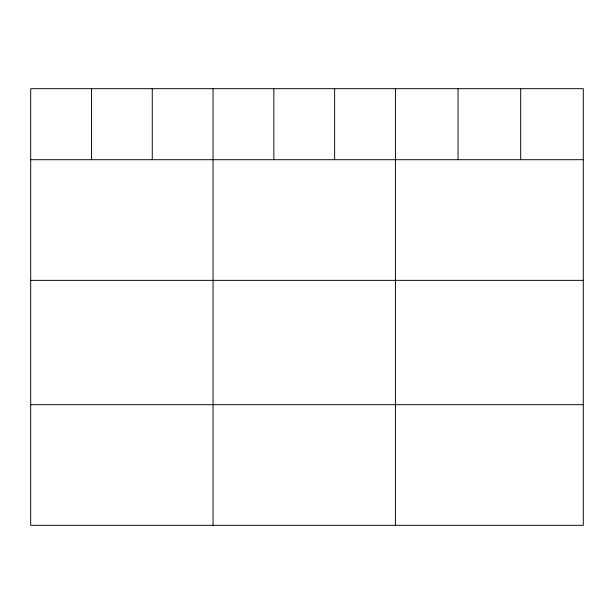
<?xml version="1.0" encoding="UTF-8"?>
<svg xmlns="http://www.w3.org/2000/svg" width="614" height="614" viewBox="0 0 614 614"><rect width="100%" height="100%" fill="white"/><g stroke="black" fill="none" stroke-linecap="round" stroke-linejoin="round"><path stroke-width="0.92" d="M583.3 159.701L583.3 525.323L30.7 525.323L30.7 88.677L583.3 88.677L583.3 159.701L30.7 159.701M30.7 280.36L583.3 280.36M30.7 404.672L583.3 404.672M520.672 88.677L520.672 159.701M458.044 88.677L458.044 159.701M395.416 88.677L395.416 525.323M334.63 88.677L334.63 159.701M273.844 88.677L273.844 159.701M213.058 88.677L213.058 525.323M152.272 88.677L152.272 159.701M91.486 88.677L91.486 159.701"/></g></svg>
